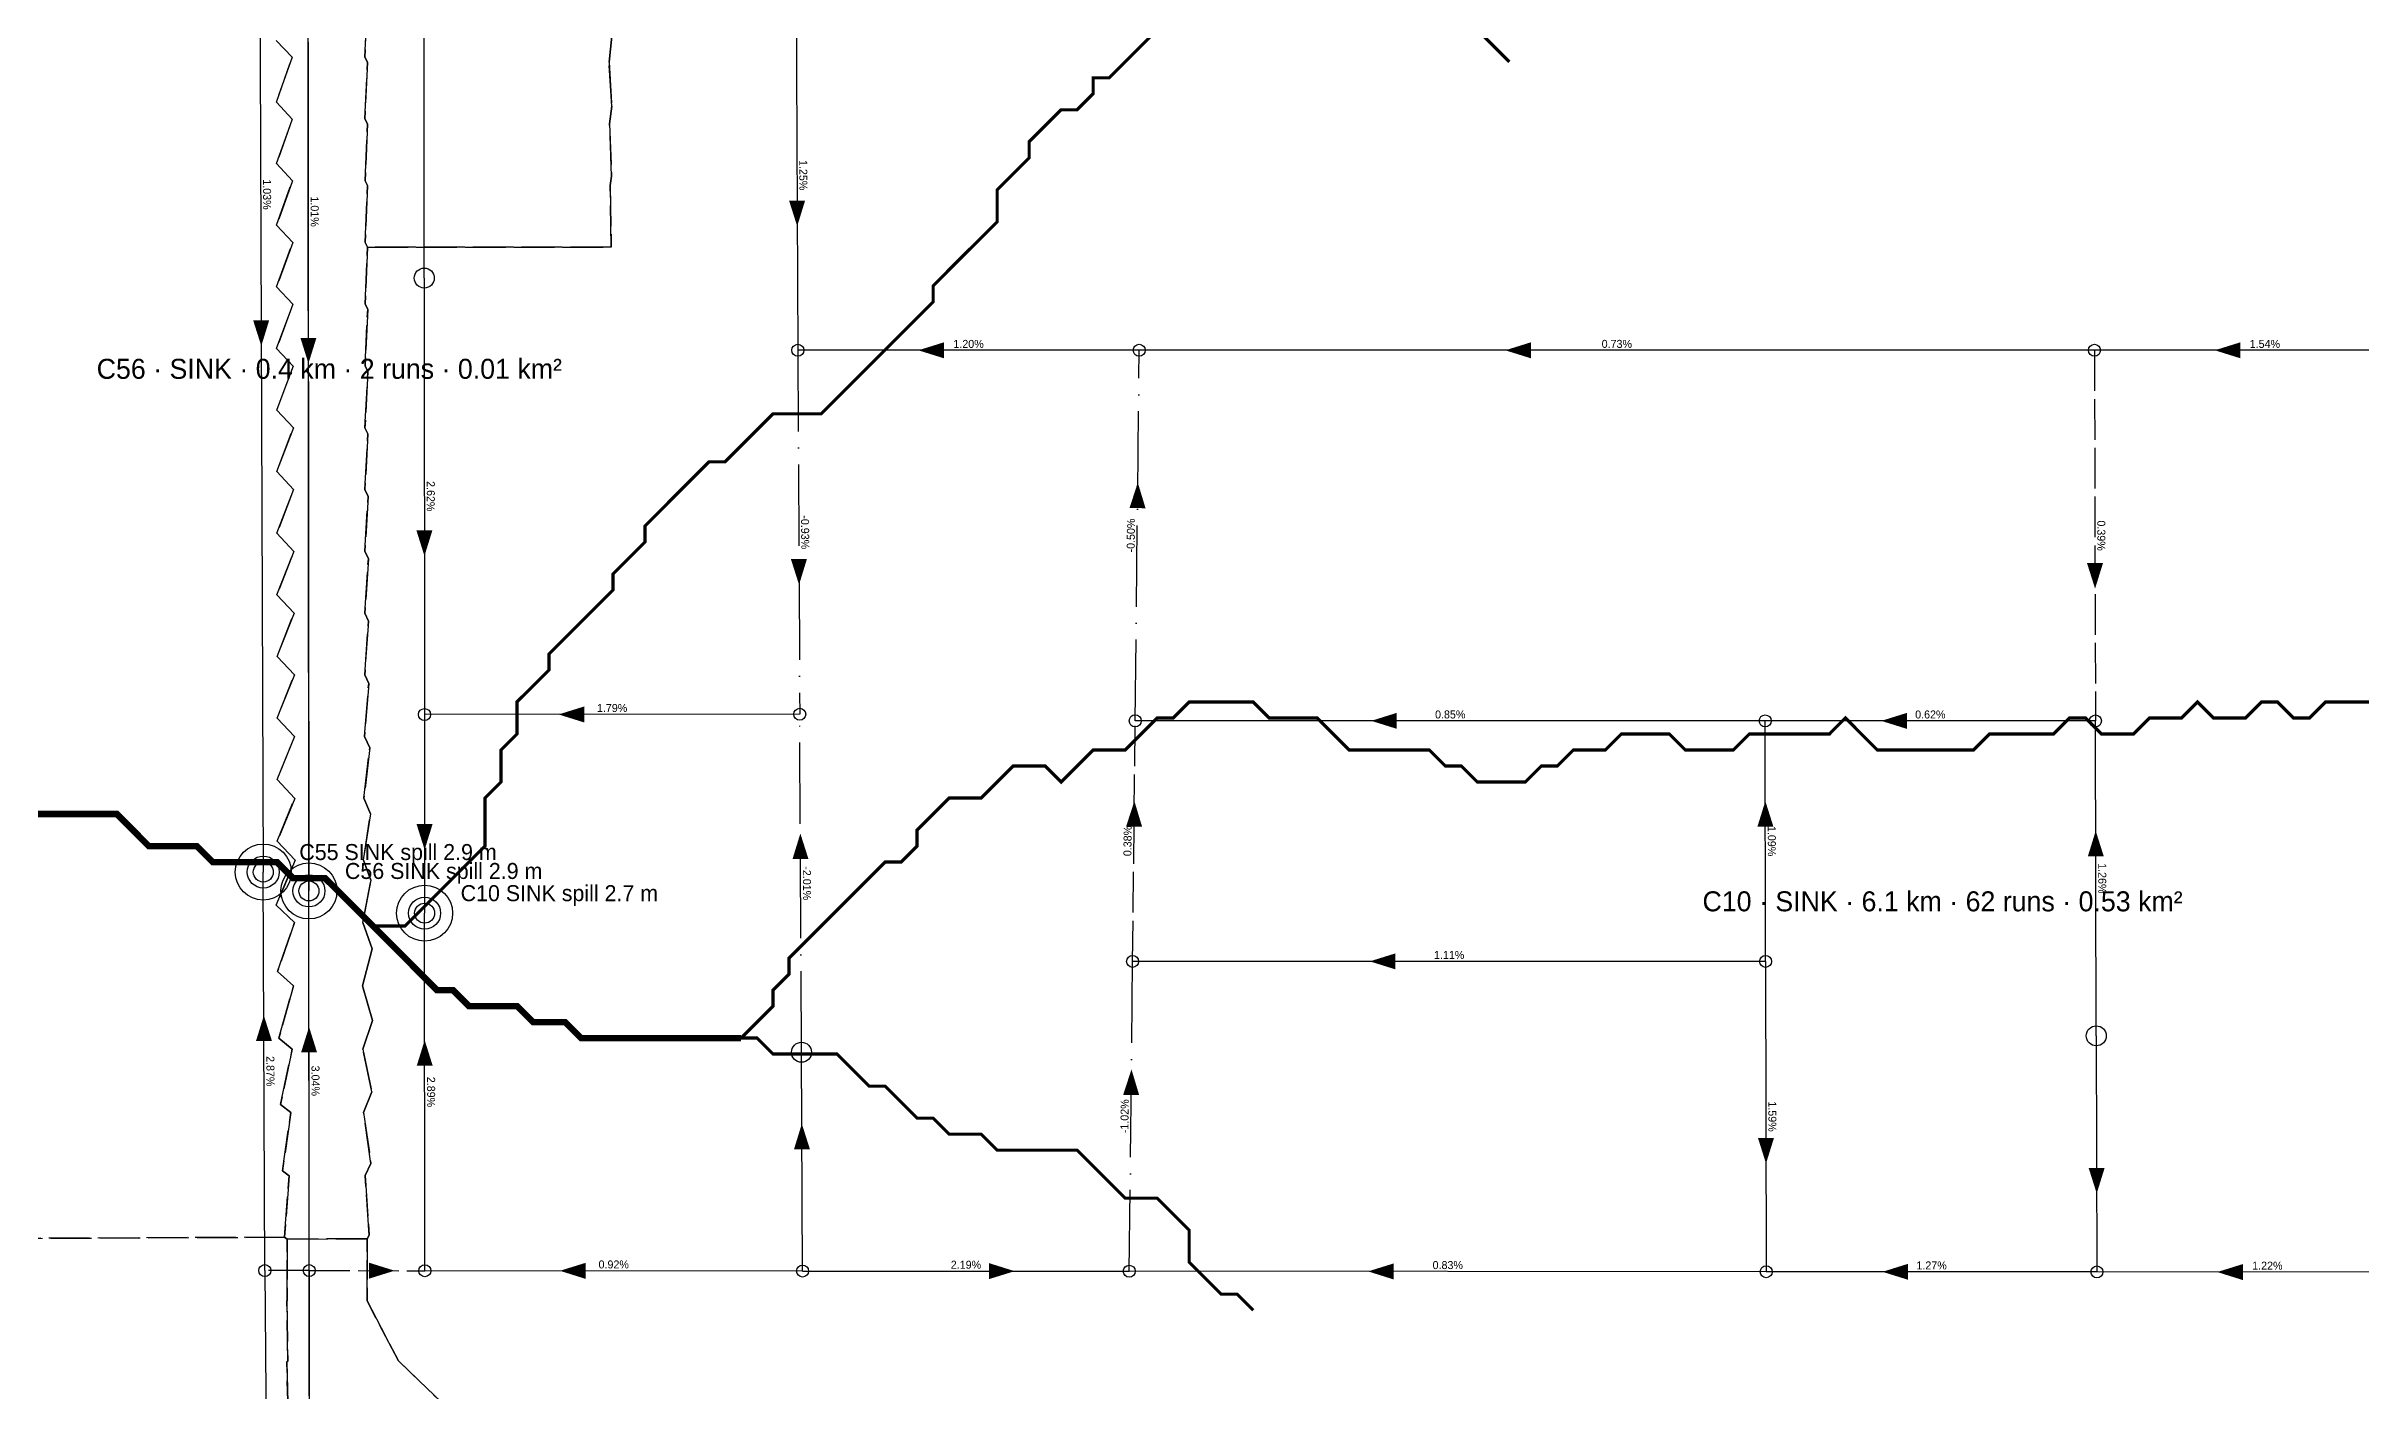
# Model space of a CAD drawing. Header units: metres. Extents: x 442821 to 452274, y 2561971 to 2571293.
# Drawn here: x 443829 to 444408, y 2563943 to 2564279 of the extents above; entities that cross this region are included whole.
import ezdxf
from ezdxf.enums import TextEntityAlignment as Align

# ---------------------------------------------------------------- set-up
doc = ezdxf.new("R2010")
doc.units = ezdxf.units.M
doc.header["$LTSCALE"] = 8
doc.linetypes.add('DASHDOT', pattern=[3.556, 2.54, -0.508, 0, -0.508])
doc.linetypes.add('DASHED', pattern=[1.524, 1.27, -0.254])
for name, color, linetype in [('A_ARROWS', 7, 'Continuous'), ('A_BUILT_2006', 252, 'Continuous'), ('A_CATCH_LABEL', 7, 'Continuous'), ('A_CATCHMENTS', 7, 'Continuous'), ('A_GRADIENT', 8, 'Continuous'), ('A_JUNCTIONS', 8, 'Continuous'), ('A_OUTLET_LABEL', 7, 'Continuous'), ('A_OUTLETS', 7, 'Continuous'), ('A_RUNS', 7, 'Continuous'), ('A_STREAMS', 5, 'Continuous')]:
    doc.layers.add(name, color=color, linetype=linetype)

msp = doc.modelspace()

# ---------------------------------------------------------------- linework, layer by layer
at = {"layer": 'A_ARROWS', "color": 1}
for points in [[(444017.1, 2564234.25), (444015.07, 2564240.64), (444019.07, 2564240.66)], [(443883.15, 2564204.31), (443881.12, 2564210.71), (443885.12, 2564210.72)], [(444047.39, 2564203.24), (444053.79, 2564205.24), (444053.79, 2564201.24)], [(444194.09, 2564203.24), (444200.49, 2564205.24), (444200.49, 2564201.24)], [(444371.43, 2564203.24), (444377.83, 2564205.24), (444377.83, 2564201.24)], [(444102.23, 2564170.18), (444104.17, 2564163.76), (444100.17, 2564163.81)], [(443923.93, 2564151.82), (443921.92, 2564158.22), (443925.92, 2564158.23)], [(444017.56, 2564144.64), (444015.53, 2564151.03), (444019.53, 2564151.05)], [(444341.51, 2564143.65), (444339.49, 2564150.04), (444343.49, 2564150.05)], [(443957.46, 2564112.2), (443963.86, 2564114.2), (443963.86, 2564110.2)], [(444160.58, 2564110.6), (444166.98, 2564112.6), (444166.98, 2564108.6)], [(444288.07, 2564110.59), (444294.47, 2564112.59), (444294.47, 2564108.59)], [(444101.38, 2564090.55), (444103.31, 2564084.13), (444099.31, 2564084.17)], [(444259.09, 2564090.54), (444261.11, 2564084.15), (444257.11, 2564084.14)], [(443923.97, 2564078.38), (443921.96, 2564084.78), (443925.96, 2564084.78)], [(444017.89, 2564082.44), (444019.92, 2564076.05), (444015.92, 2564076.03)], [(444341.67, 2564083.1), (444343.69, 2564076.7), (444339.69, 2564076.69)], [(444160.23, 2564050.47), (444166.63, 2564052.47), (444166.63, 2564048.47)], [(443883.79, 2564036.95), (443885.82, 2564030.55), (443881.82, 2564030.54)], [(443923.99, 2564030.76), (443926, 2564024.36), (443922, 2564024.36)], [(444100.65, 2564023.48), (444102.58, 2564017.06), (444098.58, 2564017.1)], [(444018.26, 2564009.87), (444020.29, 2564003.48), (444016.29, 2564003.46)], [(444259.26, 2563999.92), (444257.25, 2564006.31), (444261.25, 2564006.32)], [(444341.92, 2563992.44), (444339.9, 2563998.83), (444343.9, 2563998.84)], [(443916.47, 2563973.14), (443910.07, 2563971.14), (443910.07, 2563975.14)], [(443957.79, 2563973.11), (443964.2, 2563975.1), (443964.19, 2563971.1)], [(444071.45, 2563973.02), (444065.04, 2563971.03), (444065.05, 2563975.03)], [(444159.79, 2563972.96), (444166.19, 2563974.95), (444166.19, 2563970.95)], [(444288.37, 2563972.86), (444294.77, 2563974.86), (444294.77, 2563970.86)], [(444372.05, 2563972.8), (444378.45, 2563974.79), (444378.45, 2563970.79)]]:
    msp.add_solid(points, dxfattribs=at)
at = {"layer": 'A_ARROWS', "color": 4}
for points in [[(443894.93, 2564199.94), (443892.93, 2564206.34), (443896.93, 2564206.34)], [(443895.09, 2564034.1), (443897.09, 2564027.7), (443893.09, 2564027.7)]]:
    msp.add_solid(points, dxfattribs=at)
at = {"layer": 'A_BUILT_2006', "color": 252}
msp.add_lwpolyline([(444422.44, 2563343.67), (444425.81, 2563359.7), (444354.25, 2563402.28), (444079.07, 2562950.56), (443944.47, 2563054.62), (443895.55, 2563534.89), (443894.21, 2564981.63), (443353.42, 2565026.28), (443356.77, 2565236.27), (445139.69, 2565926.07), (445353.06, 2566067)], dxfattribs=at)
at = {"layer": 'A_CATCHMENTS', "color": 4, "linetype": 'DASHED'}
msp.add_lwpolyline([(443909.67, 2564290.65), (443909.05, 2564276.52), (443909.67, 2564275.24), (443909.06, 2564261.08), (443909.68, 2564259.83), (443909.08, 2564245.64), (443909.68, 2564244.41), (443909.1, 2564230.2), (443909.69, 2564229), (443909.12, 2564214.76), (443909.74, 2564213.5), (443909.09, 2564199.32), (443909.78, 2564197.91), (443909.07, 2564183.88), (443909.82, 2564182.32), (443909.05, 2564168.44), (443909.87, 2564166.73), (443909.03, 2564153), (443909.91, 2564151.14), (443909.01, 2564137.56), (443909.95, 2564135.55), (443908.99, 2564122.12), (443909.99, 2564119.96), (443908.98, 2564106.68), (443910.25, 2564103.89), (443908.8, 2564091.24), (443910.43, 2564087.34), (443908.66, 2564075.8), (443910.57, 2564070.78), (443908.53, 2564060.17), (443910.88, 2564053.57), (443908.45, 2564044.35), (443910.91, 2564035.69), (443908.52, 2564028.53), (443910.8, 2564017.82), (443908.73, 2564012.71), (443910.54, 2563999.94), (443909.08, 2563996.9), (443910.13, 2563982.06), (443909.59, 2563981.08), (443889.6, 2563981.06), (443888.99, 2563981.49), (443890.09, 2563996.88), (443888.45, 2563998.09), (443890.52, 2564012.7), (443887.98, 2564014.7), (443890.89, 2564028.52), (443887.56, 2564031.3), (443891.2, 2564044.33), (443887.2, 2564047.91), (443891.46, 2564060.15), (443886.89, 2564064.51), (443891.58, 2564075.78), (443887.13, 2564080.52), (443891.52, 2564091.22), (443887.11, 2564095.91), (443891.46, 2564106.66), (443887.09, 2564111.31), (443891.41, 2564122.1), (443887.08, 2564126.71), (443891.35, 2564137.54), (443887.06, 2564142.11), (443891.29, 2564152.98), (443887.04, 2564157.51), (443891.24, 2564168.42), (443887.02, 2564172.91), (443891.18, 2564183.86), (443887.01, 2564188.31), (443891.13, 2564199.3), (443886.99, 2564203.71), (443891.07, 2564214.74), (443886.97, 2564219.11), (443891.01, 2564230.18), (443886.95, 2564234.51), (443890.96, 2564245.62), (443890.96, 2564245.62), (443886.94, 2564249.9), (443890.9, 2564261.06), (443886.92, 2564265.3), (443890.84, 2564276.5), (443886.9, 2564280.7)], dxfattribs=at)
at = {"layer": 'A_CATCHMENTS', "color": 2, "linetype": 'DASHED'}
for points in [[(443970.76, 2564281.78), (443970.08, 2564275.27), (443970.76, 2564264.28), (443970.2, 2564259.86), (443970.71, 2564246.77), (443970.37, 2564244.45), (443970.62, 2564229.26), (443970.58, 2564229.03), (443909.69, 2564229), (443909.1, 2564230.2), (443909.68, 2564244.41), (443909.08, 2564245.64), (443909.68, 2564259.83), (443909.06, 2564261.08), (443909.67, 2564275.24), (443909.05, 2564276.52), (443909.67, 2564290.65)], [(443598.87, 2563980.37), (443888.99, 2563981.49), (443889.6, 2563981.06), (443889.58, 2563965.61), (443889.55, 2563965.59), (443889.77, 2563950.54), (443889.5, 2563950.34), (443889.96, 2563935.47)]]:
    msp.add_lwpolyline(points, dxfattribs=at)
at = {"layer": 'A_CATCHMENTS', "color": 1, "linetype": 'DASHED'}
for points in [[(443886.9, 2564280.7), (443890.84, 2564276.5), (443886.92, 2564265.3), (443890.9, 2564261.06), (443886.94, 2564249.9), (443890.96, 2564245.62), (443886.95, 2564234.51), (443891.01, 2564230.18), (443886.97, 2564219.11), (443891.07, 2564214.74), (443886.99, 2564203.71), (443891.13, 2564199.3), (443887.01, 2564188.31), (443891.18, 2564183.86), (443887.02, 2564172.91), (443891.24, 2564168.42), (443887.04, 2564157.51), (443891.29, 2564152.98), (443887.06, 2564142.11), (443891.35, 2564137.54), (443887.08, 2564126.71), (443891.41, 2564122.1), (443887.09, 2564111.31), (443891.46, 2564106.66), (443887.11, 2564095.91), (443891.52, 2564091.22), (443887.13, 2564080.52), (443891.58, 2564075.78), (443886.89, 2564064.51), (443891.46, 2564060.15), (443887.2, 2564047.91), (443891.2, 2564044.33), (443887.56, 2564031.3), (443890.89, 2564028.52), (443887.98, 2564014.7), (443890.52, 2564012.7), (443888.45, 2563998.09), (443890.09, 2563996.88), (443888.99, 2563981.49), (443598.87, 2563980.37)], [(443931.86, 2563936.74), (443917.43, 2563950.57), (443909.58, 2563965.63), (443909.59, 2563981.08), (443910.13, 2563982.06), (443909.08, 2563996.9), (443910.54, 2563999.94), (443908.73, 2564012.71), (443910.8, 2564017.82), (443908.52, 2564028.53), (443910.91, 2564035.69), (443908.45, 2564044.35), (443910.88, 2564053.57), (443908.53, 2564060.17), (443910.57, 2564070.78), (443908.66, 2564075.8), (443910.43, 2564087.34), (443908.8, 2564091.24), (443910.25, 2564103.89), (443908.98, 2564106.68), (443909.99, 2564119.96), (443908.99, 2564122.12), (443909.95, 2564135.55), (443909.01, 2564137.56), (443909.91, 2564151.14), (443909.03, 2564153), (443909.87, 2564166.73), (443909.05, 2564168.44), (443909.82, 2564182.32), (443909.07, 2564183.88), (443909.78, 2564197.91), (443909.09, 2564199.32), (443909.74, 2564213.5), (443909.12, 2564214.76), (443909.69, 2564229), (443970.58, 2564229.03), (443970.62, 2564229.26), (443970.37, 2564244.45), (443970.71, 2564246.77), (443970.2, 2564259.86), (443970.76, 2564264.28), (443970.08, 2564275.27), (443970.76, 2564281.78)]]:
    msp.add_lwpolyline(points, dxfattribs=at)
at = {"layer": 'A_CATCHMENTS', "color": 3, "linetype": 'DASHED'}
msp.add_lwpolyline([(443889.96, 2563935.47), (443889.5, 2563950.34), (443889.77, 2563950.54), (443889.55, 2563965.59), (443889.58, 2563965.61), (443889.6, 2563981.06), (443909.59, 2563981.08), (443909.58, 2563965.63), (443917.43, 2563950.57), (443931.86, 2563936.74)], dxfattribs=at)
at = {"layer": 'A_JUNCTIONS', "color": 30}
for centre in [(443923.89, 2564221.3), (443883.65, 2564072.8), (443895.06, 2564068.07), (443923.98, 2564062.52), (444018.17, 2564027.74), (444341.81, 2564031.86)]:
    msp.add_circle(centre, 2.5, dxfattribs=at)
at = {"layer": 'A_JUNCTIONS'}
for centre in [(444017.26, 2564203.24), (444102.59, 2564203.24), (444341.35, 2564203.24), (443923.95, 2564112.17), (444017.73, 2564112.24), (444101.59, 2564110.6), (444259.06, 2564110.59), (444341.6, 2564110.58), (444100.94, 2564050.47), (444259.17, 2564050.47), (443884.04, 2563973.16), (443895.14, 2563973.16), (443924.02, 2563973.13), (444018.45, 2563973.06), (444100.11, 2563973), (444259.31, 2563972.88), (444341.97, 2563972.82)]:
    msp.add_circle(centre, 1.5, dxfattribs=at)
at = {"layer": 'A_OUTLETS', "color": 1}
for centre, radius in [((443883.65, 2564072.8), 7), ((443883.65, 2564072.8), 4), ((443895.06, 2564068.07), 7), ((443895.06, 2564068.07), 4), ((443923.98, 2564062.52), 7), ((443923.98, 2564062.52), 4)]:
    msp.add_circle(centre, radius, dxfattribs=at)
at = {"layer": 'A_RUNS', "color": 2}
for points in [[(443923.89, 2564221.3), (443923.66, 2564652.86)], [(443884.04, 2563973.16), (443890.89, 2563134.7)]]:
    msp.add_lwpolyline(points, dxfattribs=at)
at = {"layer": 'A_RUNS', "color": 1}
for points in [[(443882.35, 2564411.58), (443883.65, 2564072.8)], [(444016.81, 2564290.78), (444017.26, 2564203.24)], [(443923.89, 2564221.3), (443923.95, 2564112.17)], [(444102.59, 2564203.24), (444017.26, 2564203.24)], [(444341.35, 2564203.24), (444102.59, 2564203.24)], [(444426.55, 2564203.24), (444341.35, 2564203.24)], [(444017.73, 2564112.24), (443923.95, 2564112.17)], [(443923.95, 2564112.17), (443923.98, 2564062.52)], [(444259.06, 2564110.59), (444101.59, 2564110.6)], [(444259.17, 2564050.47), (444259.06, 2564110.59)], [(444341.6, 2564110.58), (444259.06, 2564110.59)], [(444341.81, 2564031.86), (444341.6, 2564110.58)], [(443884.04, 2563973.16), (443883.65, 2564072.8)], [(443924.02, 2563973.13), (443923.98, 2564062.52)], [(444259.17, 2564050.47), (444100.94, 2564050.47)], [(444259.17, 2564050.47), (444259.31, 2563972.88)], [(444341.81, 2564031.86), (444341.97, 2563972.82)], [(444018.45, 2563973.06), (444018.17, 2564027.74)], [(444018.45, 2563973.06), (443924.02, 2563973.13)], [(444018.45, 2563973.06), (444100.11, 2563973)], [(444259.31, 2563972.88), (444100.11, 2563973)], [(444341.97, 2563972.82), (444259.31, 2563972.88)], [(444427.17, 2563972.76), (444341.97, 2563972.82)]]:
    msp.add_lwpolyline(points, dxfattribs=at)
at = {"layer": 'A_RUNS', "color": 4}
for points in [[(443894.74, 2564407.75), (443895.06, 2564068.07)], [(443895.14, 2563973.16), (443895.06, 2564068.07)]]:
    msp.add_lwpolyline(points, dxfattribs=at)
at = {"layer": 'A_RUNS', "color": 1, "linetype": 'DASHDOT'}
for points in [[(444017.26, 2564203.24), (444017.73, 2564112.24)], [(444101.59, 2564110.6), (444102.59, 2564203.24)], [(444018.17, 2564027.74), (444017.73, 2564112.24)], [(444100.11, 2563973), (444100.94, 2564050.47)]]:
    msp.add_lwpolyline(points, dxfattribs=at)
at = {"layer": 'A_RUNS', "color": 1, "linetype": 'DASHED'}
for points in [[(444341.35, 2564203.24), (444341.6, 2564110.58)], [(444100.94, 2564050.47), (444101.59, 2564110.6)], [(443895.14, 2563973.16), (443924.02, 2563973.13)]]:
    msp.add_lwpolyline(points, dxfattribs=at)
at = {"layer": 'A_RUNS', "color": 2, "linetype": 'DASHED'}
msp.add_lwpolyline([(443895.14, 2563973.16), (443884.04, 2563973.16)], dxfattribs=at)
at = {"layer": 'A_RUNS', "color": 3}
msp.add_lwpolyline([(443895.14, 2563973.16), (443895.55, 2563534.89), (443944.47, 2563054.62), (444026.61, 2562991.12)], dxfattribs=at)
at = {"layer": 'A_STREAMS', "color": 5}
for points, const_width in [([(444107.08, 2564283.38), (444103.08, 2564279.37), (444099.08, 2564275.37), (444095.08, 2564271.37), (444091.07, 2564271.37), (444091.07, 2564267.37), (444087.07, 2564263.37), (444083.07, 2564263.37), (444079.07, 2564259.37), (444075.07, 2564255.37), (444075.07, 2564251.36), (444071.07, 2564247.36), (444067.07, 2564243.36), (444067.07, 2564239.36), (444067.07, 2564235.36), (444063.07, 2564231.36), (444059.07, 2564227.36), (444055.07, 2564223.36), (444051.07, 2564219.35), (444051.07, 2564215.35), (444047.07, 2564211.35), (444043.07, 2564207.35), (444039.07, 2564203.35), (444035.07, 2564199.35), (444031.07, 2564195.35), (444027.07, 2564191.34), (444023.07, 2564187.34), (444019.06, 2564187.34), (444015.06, 2564187.34), (444011.06, 2564187.34), (444007.06, 2564183.34), (444003.06, 2564179.34), (443999.06, 2564175.34), (443995.06, 2564175.34), (443991.06, 2564171.34), (443987.06, 2564167.34), (443983.06, 2564163.33), (443979.06, 2564159.33), (443979.06, 2564155.33), (443975.06, 2564151.33), (443971.06, 2564147.33), (443971.06, 2564143.33), (443967.06, 2564139.33), (443963.06, 2564135.32), (443959.06, 2564131.32), (443955.06, 2564127.32), (443955.06, 2564123.32), (443951.06, 2564119.32), (443947.05, 2564115.32), (443947.05, 2564111.32), (443947.05, 2564107.31), (443943.05, 2564103.31), (443943.05, 2564099.31), (443943.05, 2564095.31), (443939.05, 2564091.31), (443939.05, 2564087.31), (443939.05, 2564083.31), (443939.05, 2564079.3), (443935.05, 2564075.3), (443931.05, 2564071.3), (443927.05, 2564067.3), (443923.05, 2564063.3), (443919.05, 2564059.3), (443915.05, 2564059.3), (443911.05, 2564059.3)], 0.8), ([(444195.09, 2564275.37), (444191.09, 2564279.37), (444187.09, 2564283.38)], 0.8), ([(444411.12, 2564115.32), (444407.12, 2564115.32), (444403.12, 2564115.32), (444399.12, 2564115.32), (444395.12, 2564111.32), (444391.12, 2564111.32), (444387.12, 2564115.32), (444383.11, 2564115.32), (444379.11, 2564111.32), (444375.11, 2564111.32), (444371.11, 2564111.32), (444367.11, 2564115.32), (444363.11, 2564111.32), (444359.11, 2564111.32), (444355.11, 2564111.32), (444351.11, 2564107.31), (444347.11, 2564107.31), (444343.11, 2564107.31), (444339.11, 2564111.32), (444335.11, 2564111.32), (444331.11, 2564107.31), (444327.11, 2564107.31), (444323.11, 2564107.31), (444319.11, 2564107.31), (444315.11, 2564107.31), (444311.1, 2564103.31), (444307.1, 2564103.31), (444303.1, 2564103.31), (444299.1, 2564103.31), (444295.1, 2564103.31), (444291.1, 2564103.31), (444287.1, 2564103.31), (444283.1, 2564107.31), (444279.1, 2564111.32), (444275.1, 2564107.31), (444271.1, 2564107.31), (444267.1, 2564107.31), (444263.1, 2564107.31), (444259.1, 2564107.31), (444255.1, 2564107.31), (444251.1, 2564103.31), (444247.1, 2564103.31), (444243.1, 2564103.31), (444239.09, 2564103.31), (444235.09, 2564107.31), (444231.09, 2564107.31), (444227.09, 2564107.31), (444223.09, 2564107.31), (444219.09, 2564103.31), (444215.09, 2564103.31), (444211.09, 2564103.31), (444207.09, 2564099.31), (444203.09, 2564099.31), (444199.09, 2564095.31), (444195.09, 2564095.31), (444191.09, 2564095.31), (444187.09, 2564095.31), (444183.09, 2564099.31), (444179.09, 2564099.31), (444175.09, 2564103.31), (444171.09, 2564103.31), (444167.09, 2564103.31), (444163.08, 2564103.31), (444159.08, 2564103.31), (444155.08, 2564103.31), (444151.08, 2564107.31), (444147.08, 2564111.32), (444143.08, 2564111.32), (444139.08, 2564111.32), (444135.08, 2564111.32), (444131.08, 2564115.32), (444127.08, 2564115.32), (444123.08, 2564115.32), (444119.08, 2564115.32), (444115.08, 2564115.32), (444111.08, 2564111.32), (444107.08, 2564111.32), (444103.08, 2564107.31), (444099.08, 2564103.31), (444095.08, 2564103.31), (444091.07, 2564103.31), (444087.07, 2564099.31), (444083.07, 2564095.31), (444079.07, 2564099.31), (444075.07, 2564099.31), (444071.07, 2564099.31), (444067.07, 2564095.31), (444063.07, 2564091.31), (444059.07, 2564091.31), (444055.07, 2564091.31), (444051.07, 2564087.31), (444047.07, 2564083.31), (444047.07, 2564079.3), (444043.07, 2564075.3), (444039.07, 2564075.3), (444035.07, 2564071.3), (444031.07, 2564067.3), (444027.07, 2564063.3), (444023.07, 2564059.3), (444019.06, 2564055.3), (444015.06, 2564051.3), (444015.06, 2564047.29), (444011.06, 2564043.29), (444011.06, 2564039.29), (444007.06, 2564035.29), (444003.06, 2564031.29)], 0.8), ([(443911.05, 2564059.3), (443907.05, 2564063.3), (443903.05, 2564067.3), (443899.05, 2564071.3), (443895.05, 2564071.3), (443891.05, 2564071.3), (443887.05, 2564075.3), (443883.05, 2564075.3), (443879.05, 2564075.3), (443875.04, 2564075.3), (443871.04, 2564075.3), (443867.04, 2564079.3), (443863.04, 2564079.3), (443859.04, 2564079.3), (443855.04, 2564079.3), (443851.04, 2564083.31), (443847.04, 2564087.31), (443843.04, 2564087.31), (443839.04, 2564087.31), (443835.04, 2564087.31), (443831.04, 2564087.31), (443827.04, 2564087.31)], 1.6), ([(444003.06, 2564031.29), (443999.06, 2564031.29), (443995.06, 2564031.29), (443991.06, 2564031.29), (443987.06, 2564031.29), (443983.06, 2564031.29), (443979.06, 2564031.29), (443975.06, 2564031.29), (443971.06, 2564031.29), (443967.06, 2564031.29), (443963.06, 2564031.29), (443959.06, 2564035.29), (443955.06, 2564035.29), (443951.06, 2564035.29), (443947.05, 2564039.29), (443943.05, 2564039.29), (443939.05, 2564039.29), (443935.05, 2564039.29), (443931.05, 2564043.29), (443927.05, 2564043.29), (443923.05, 2564047.29), (443919.05, 2564051.3), (443915.05, 2564055.3), (443911.05, 2564059.3)], 1.6), ([(444131.08, 2563963.26), (444127.08, 2563967.27), (444123.08, 2563967.27), (444119.08, 2563971.27), (444115.08, 2563975.27), (444115.08, 2563979.27), (444115.08, 2563983.27), (444111.08, 2563987.27), (444107.08, 2563991.27), (444103.08, 2563991.27), (444099.08, 2563991.27), (444095.08, 2563995.28), (444091.07, 2563999.28), (444087.07, 2564003.28), (444083.07, 2564003.28), (444079.07, 2564003.28), (444075.07, 2564003.28), (444071.07, 2564003.28), (444067.07, 2564003.28), (444063.07, 2564007.28), (444059.07, 2564007.28), (444055.07, 2564007.28), (444051.07, 2564011.28), (444047.07, 2564011.28), (444043.07, 2564015.28), (444039.07, 2564019.28), (444035.07, 2564019.28), (444031.07, 2564023.29), (444027.07, 2564027.29), (444023.07, 2564027.29), (444019.06, 2564027.29), (444015.06, 2564027.29), (444011.06, 2564027.29), (444007.06, 2564031.29), (444003.06, 2564031.29)], 0.8)]:
    msp.add_lwpolyline(points, dxfattribs=dict(at, const_width=const_width))

# ---------------------------------------------------------------- texts
at = {"layer": 'A_CATCH_LABEL', "color": 4}
msp.add_text('C56 · SINK · 0.4 km · 2 runs · 0.01 km²', height=5, dxfattribs=at).set_placement((443900.15, 2564198.61), align=Align.MIDDLE_CENTER)
at = {"layer": 'A_CATCH_LABEL', "color": 1}
msp.add_text('C10 · SINK · 6.1 km · 62 runs · 0.53 km²', height=5, dxfattribs=at).set_placement((444303.39, 2564065.48), align=Align.MIDDLE_CENTER)
at = {"layer": 'A_GRADIENT', "color": 1}
for s, rotation, p in [('1.25%', -89.70301, (444017.03, 2564247.01)), ('1.03%', -89.77929, (443883, 2564242.19)), ('1.20%', 360, (444059.93, 2564203.24)), ('0.73%', 360, (444221.97, 2564203.24)), ('1.54%', 360, (444383.95, 2564203.24)), ('2.62%', -89.96948, (443923.92, 2564166.74)), ('-0.93%', -89.70301, (444017.49, 2564157.74)), ('-0.50%', 89.38237, (444102.09, 2564156.92)), ('0.39%', -89.84523, (444341.47, 2564156.91)), ('1.79%', 0.04205, (443970.84, 2564112.21)), ('0.85%', 359.9956, (444180.33, 2564110.6)), ('0.62%', 359.9956, (444300.33, 2564110.59)), ('0.38%', 89.38237, (444101.27, 2564080.54)), ('1.09%', 270.10355, (444259.11, 2564080.53)), ('-2.01%', 270.29699, (444017.95, 2564069.99)), ('1.26%', 270.15477, (444341.71, 2564071.22)), ('1.11%', 360, (444180.06, 2564050.47)), ('2.87%', 270.22071, (443883.84, 2564022.98)), ('2.89%', 270.03052, (443924, 2564017.82)), ('-1.02%', 89.38237, (444100.53, 2564011.73)), ('1.59%', -89.89645, (444259.24, 2564011.67)), ('0.92%', 359.957, (443971.24, 2563973.1)), ('2.19%', -0.043, (444059.28, 2563973.03)), ('0.83%', 359.957, (444179.71, 2563972.94)), ('1.27%', 359.957, (444300.64, 2563972.85)), ('1.22%', 359.957, (444384.57, 2563972.79))]:
    msp.add_text(s, height=2, rotation=rotation, dxfattribs=at).set_placement(p, align=Align.BOTTOM_CENTER)
at = {"layer": 'A_GRADIENT', "color": 4}
for s, rotation, p in [('1.01%', -89.94699, (443894.9, 2564237.91)), ('3.04%', 270.05301, (443895.1, 2564020.61))]:
    msp.add_text(s, height=2, rotation=rotation, dxfattribs=at).set_placement(p, align=Align.BOTTOM_CENTER)
at = {"layer": 'A_OUTLET_LABEL', "color": 1}
for s, p in [('C55 SINK spill 2.9 m', (443892.65, 2564075.8)), ('C56 SINK spill 2.9 m', (443904.06, 2564071.07)), ('C10 SINK spill 2.7 m', (443932.98, 2564065.52))]:
    msp.add_text(s, height=4, dxfattribs=at).set_placement(p)

doc.saveas('drawing.dxf')
